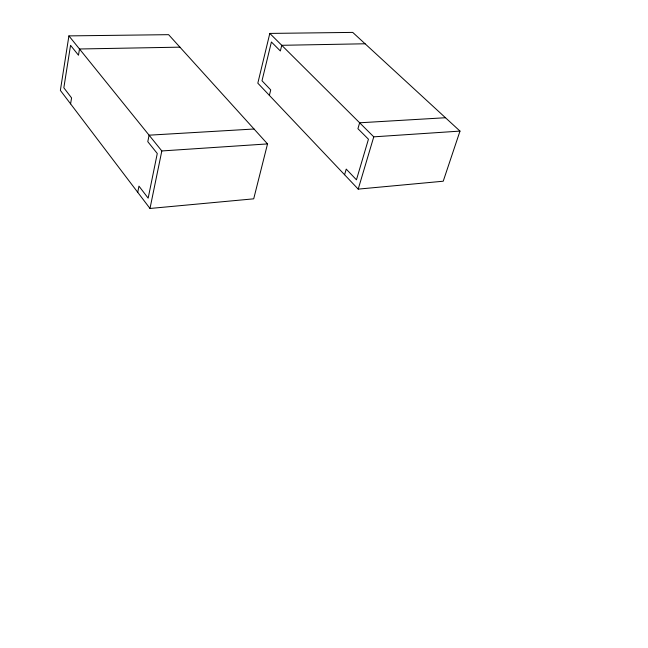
<?xml version="1.0" encoding="UTF-8"?>
<svg xmlns="http://www.w3.org/2000/svg" width="648" height="648" viewBox="0 0 648 648"><rect width="100%" height="100%" fill="white"/><g stroke="black" fill="none" stroke-linecap="round" stroke-linejoin="round"><path stroke-width="0.97" d="M68.907 35.891L60.369 90.404L149.988 208.47L253.708 198.831L267.527 143.913L168.61 34.668L68.907 35.891L161.822 150.952L149.988 208.47M70.592 103.874L71.564 97.905L63.836 87.796L70.551 45.328L78.481 55.218L79.485 48.989L179.925 47.158M137.732 192.326L138.964 186.122L148.165 198.158L157.27 153.495L147.793 141.677L149.089 135.181L254.032 129.009M269.811 33.421L257.823 83.179L358.206 189.119L443.224 181.221L459.999 131.099L352.723 32.4L269.811 33.421L373.766 136.841L459.999 131.099M269.374 95.369L270.726 89.918L262.003 80.765L271.407 42.007L280.357 50.973L281.759 45.303L365.091 43.781M344.59 174.749L346.226 169.096L356.449 179.812L368.445 139.215L357.931 128.685L359.64 122.788L445.476 117.734M358.206 189.119L373.766 136.841M161.822 150.952L267.527 143.913"/></g></svg>
